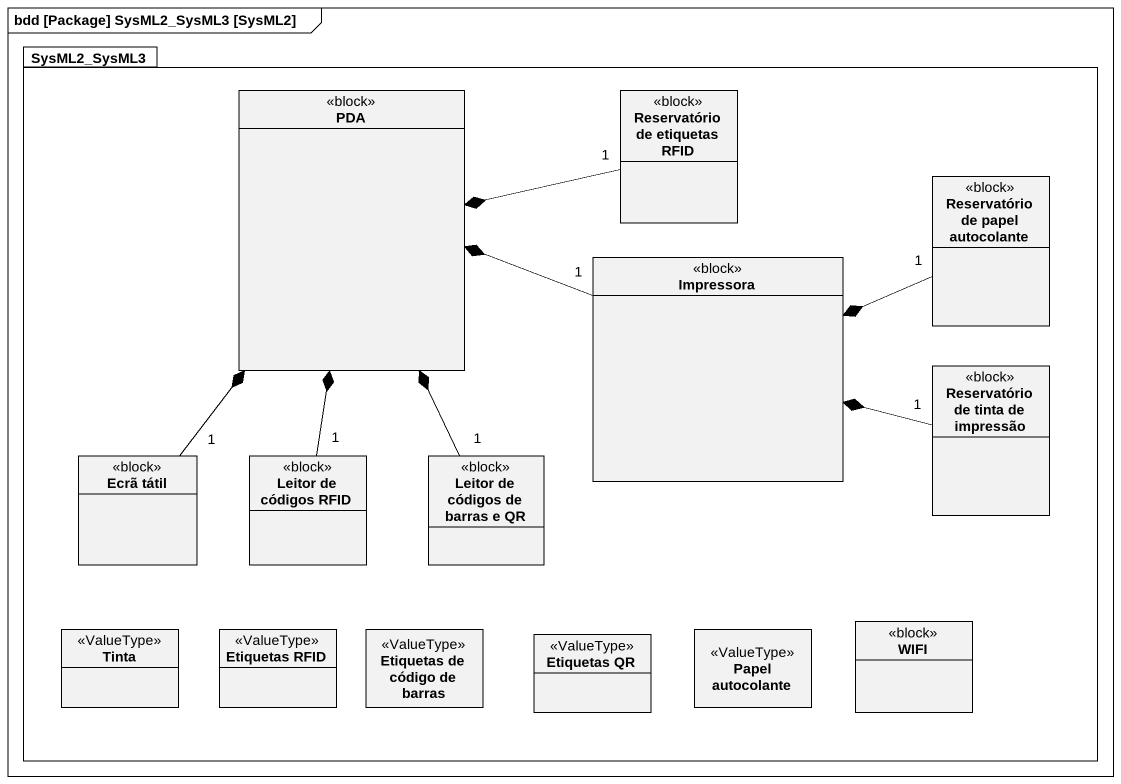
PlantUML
@startuml
mainframe bdd [Package] SysML2_SysML3 [SysML2]
hide circle
hide empty members
package SysML2_SysML3 {
  class PDA <<block>>
  class "Reservatório de etiquetas RFID" as Reservatório_de_etiquetas <<block>>
  class "Reservatório de papel autocolante" as Reservatório_de_papel <<block>>
  class Impressora <<block>>
  class "Reservatório de tinta de impressão" as Reservatório_de_tinta_de <<block>>
  class "Ecrã tátil" as Ecrã_tátil <<block>>
  class "Leitor de códigos RFID" as Leitor_de_códigos_RFID <<block>>
  class "Leitor de códigos de barras e QR" as Leitor_de_códigos_de_barras <<block>>
  class Tinta <<ValueType>>
  class "Etiquetas RFID" as Etiquetas_RFID <<ValueType>>
  class "Etiquetas de código de barras" as Etiquetas_de_código_de <<ValueType>>
  class "Etiquetas QR" as Etiquetas_QR <<ValueType>>
  class "Papel autocolante" as Papel_autocolante <<ValueType>>
  class WIFI <<block>>
}
Reservatório_de_etiquetas "1" -left-* PDA
Reservatório_de_papel "1" -left-* Impressora
Impressora "1" -left-* PDA
Reservatório_de_tinta_de "1" -left-* Impressora
Ecrã_tátil "1" -up-* PDA
Leitor_de_códigos_RFID "1" -up-* PDA
Leitor_de_códigos_de_barras "1" -up-* PDA
@enduml
